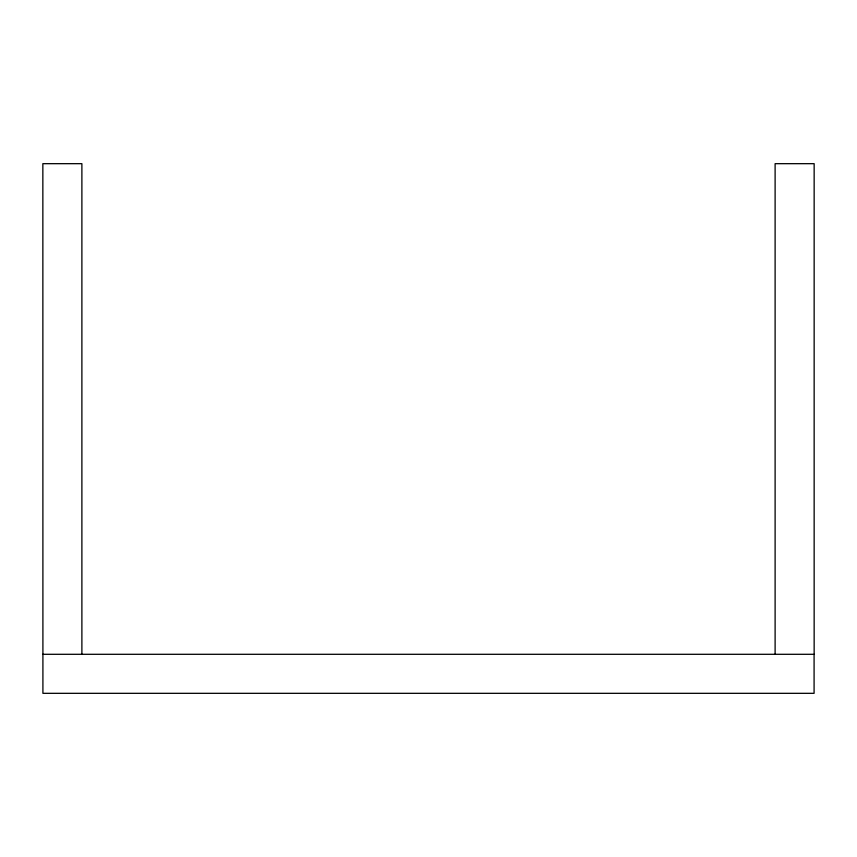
<?xml version="1.0" encoding="UTF-8"?>
<svg xmlns="http://www.w3.org/2000/svg" width="857" height="857" viewBox="0 0 857 857"><rect width="100%" height="100%" fill="white"/><g stroke="black" fill="none" stroke-linecap="round" stroke-linejoin="round"><path stroke-width="1.29" d="M42.85 654.298L814.15 654.298L814.15 163.676L775.114 163.676L775.114 654.298M814.086 654.298L814.086 693.324L42.914 693.324L42.85 163.676L81.886 163.676L81.886 654.298"/></g></svg>
